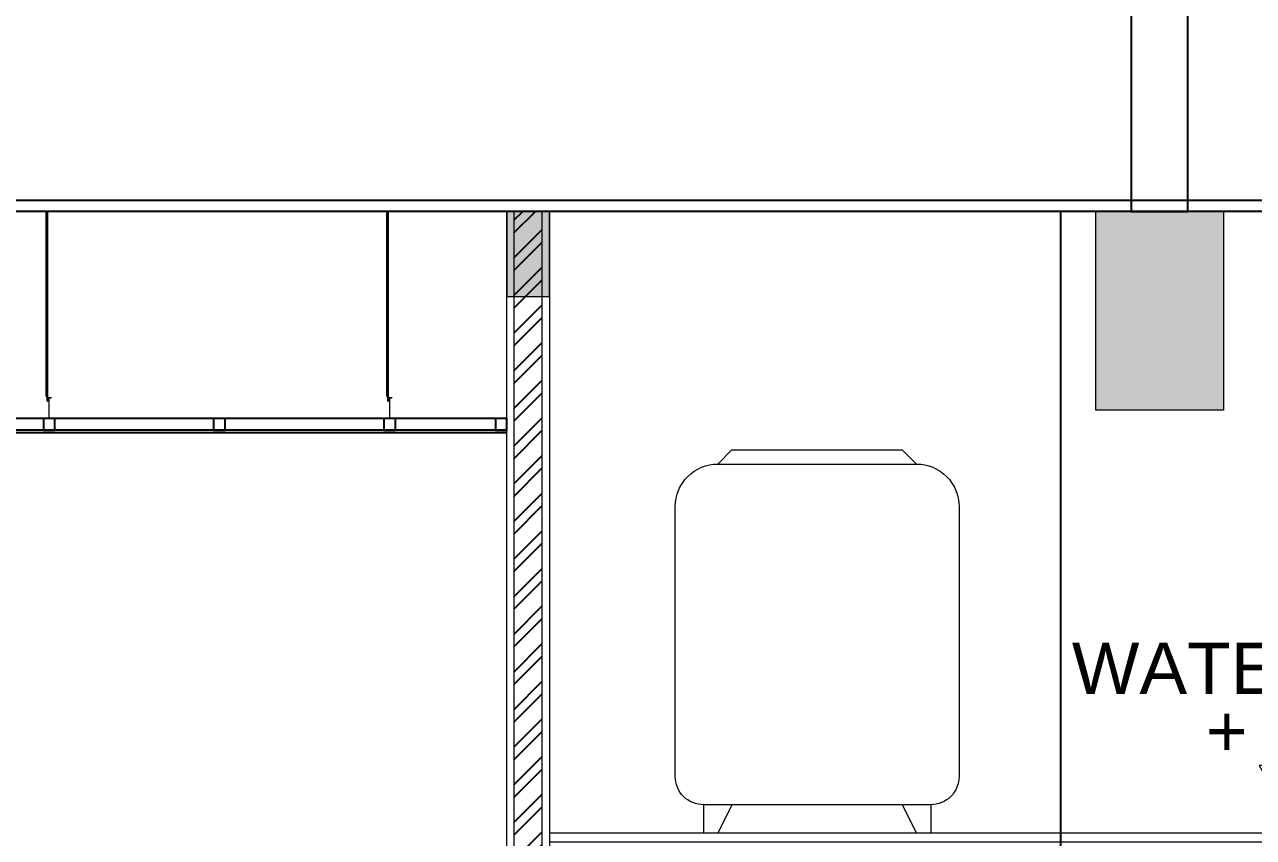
# Model space of a CAD drawing. Header units: inches. Extents: x 249 to 1192, y -18 to 440.
# Drawn here: x 707.533 to 711.862, y 188.737 to 191.6 of the extents above; entities that cross this region are included whole.
import ezdxf
from ezdxf.enums import TextEntityAlignment as Align

# ---------------------------------------------------------------- set-up
doc = ezdxf.new("R2010")
doc.units = ezdxf.units.IN
doc.header["$MEASUREMENT"] = 0
for name, color, linetype, lineweight in [('ARSIR BETON', 8, 'Continuous', 0), ('BALOK', 3, 'Continuous', 20), ('BESI', 201, 'Continuous', 0), ('DINDING', 6, 'Continuous', 0), ('DINDING2', 137, 'Continuous', 20), ('SANITAIR', 6, 'Continuous', 9), ('TEXT (KET. RUANG)', 7, 'Continuous', 5)]:
    doc.layers.add(name, color=color, linetype=linetype, lineweight=lineweight)
for name, color, linetype in [('ARSIR DINDING', 64, 'Continuous'), ('ATAP', 123, 'Continuous'), ('KOLOM', 5, 'Continuous'), ('KUDA-KUDA', 165, 'Continuous'), ('PLAFOND', 42, 'Continuous')]:
    doc.layers.add(name, color=color, linetype=linetype)
doc.styles.get("Standard").update_dxf_attribs({"font": 'arial.ttf'})

# ---------------------------------------------------------------- blocks, each defined once
blk = doc.blocks.new('B1')
at = {"layer": 'ARSIR BETON'}
blk.add_hatch(color=256, dxfattribs=at).paths.add_polyline_path([(364.6452, 149.9333), (364.1952, 149.9333), (364.1952, 149.2333), (364.6452, 149.2333)])
at = {"layer": 'BALOK'}
blk.add_lwpolyline([(364.1952, 149.9333), (364.6452, 149.9333), (364.6452, 149.2333), (364.1952, 149.2333)], close=True, dxfattribs=at)
blk = doc.blocks.new('PEIL LANTAI')
at = {"color": 1}
blk.add_lwpolyline([(2106.6594, 1042.5757), (2106.7974, 1042.3367), (2106.9353, 1042.5757)], close=True, dxfattribs=at)
for tag, p in [('RUANG', (2106.8265, 1042.7751)), ('ELEVASI', (2106.8265, 1042.5535))]:
    blk.add_attdef(tag, text='', height=0.1812).set_placement(p, align=Align.BOTTOM_CENTER)
blk = doc.blocks.new('tank')
for p, q in [((486.8697, 203.0207), (486.9697, 203.1207)), ((486.9697, 203.1207), (488.1697, 203.1207)), ((488.2697, 203.0207), (488.1697, 203.1207)), ((486.7697, 200.6207), (486.7697, 200.4207)), ((486.9697, 200.6207), (486.8697, 200.4207)), ((488.1697, 200.6207), (488.2697, 200.4207)), ((488.3697, 200.6207), (488.3697, 200.4207))]:
    blk.add_line(p, q)
blk.add_lwpolyline([(488.2697, 203.0207, -0.414214), (488.5697, 202.7207), (488.5697, 200.8207, -0.414214), (488.3697, 200.6207), (486.7697, 200.6207, -0.414214), (486.5697, 200.8207), (486.5697, 202.7207, -0.414214), (486.8697, 203.0207)], format="xyb", close=True)
blk = doc.blocks.new('potongan dd')
at = {"layer": 'ARSIR BETON'}
h = blk.add_hatch(color=256, dxfattribs=at)
h.paths.add_polyline_path([(709.357, 190.9421), (709.257, 190.9421), (709.257, 190.6421), (709.357, 190.6421)])
h.paths.add_polyline_path([(709.257, 190.9421), (709.232, 190.9421), (709.232, 190.6421), (709.257, 190.6421)])
h.paths.add_polyline_path([(709.382, 190.9421), (709.357, 190.9421), (709.357, 190.6421), (709.382, 190.6421)])
h = blk.add_hatch(color=256, dxfattribs=at)
h.paths.add_polyline_path([(709.357, 190.9421), (709.257, 190.9421), (709.257, 190.6421), (709.357, 190.6421)])
h.paths.add_polyline_path([(709.257, 190.9421), (709.232, 190.9421), (709.232, 190.6421), (709.257, 190.6421)])
h.paths.add_polyline_path([(709.382, 190.9421), (709.357, 190.9421), (709.357, 190.6421), (709.382, 190.6421)])
at = {"layer": 'ARSIR DINDING'}
h = blk.add_hatch(dxfattribs=at)
h.set_pattern_fill('ANSI32', color=256, scale=0.25, style=0)
h.set_pattern_definition([(45, (709.25696, 185.34214), (-0.0662913, 0.0662913), []), (45, (709.30116, 185.34214), (-0.0662913, 0.0662913), [])])
h.paths.add_polyline_path([(709.357, 190.9421), (709.257, 190.9421), (709.257, 187.2121), (709.357, 187.2121)])
h = blk.add_hatch(dxfattribs=at)
h.set_pattern_fill('ANSI32', color=256, scale=0.25, style=0)
h.set_pattern_definition([(45, (709.25696, 185.34214), (-0.0662913, 0.0662913), []), (45, (709.30116, 185.34214), (-0.0662913, 0.0662913), [])])
h.paths.add_polyline_path([(709.357, 190.9421), (709.257, 190.9421), (709.257, 187.2121), (709.357, 187.2121)])
at = {"layer": 'ATAP'}
blk.add_lwpolyline([(719.3814, 190.9421), (695.6814, 190.9421), (695.6814, 190.9821), (719.3814, 190.9821)], close=True, dxfattribs=at)
for points in [[(709.232, 190.9821), (716.1284, 190.9821)], [(716.1284, 190.9421), (709.232, 190.9421)]]:
    blk.add_lwpolyline(points, dxfattribs=at)
at = {"layer": 'BALOK'}
blk.add_lwpolyline([(709.232, 190.6421), (709.382, 190.6421), (709.382, 190.9421), (709.232, 190.9421)], close=True, dxfattribs=at)
blk.add_lwpolyline([(709.232, 190.6421), (709.382, 190.6421), (709.382, 190.9421), (709.232, 190.9421)], close=True, dxfattribs=at)
at = {"layer": 'BESI', "ltscale": 0.1}
for p, q in [((707.6079, 190.9421), (707.6079, 190.2921)), ((707.6079, 190.9421), (707.6079, 190.2921)), ((707.6087, 190.9421), (707.6087, 190.2926)), ((707.6087, 190.9421), (707.6087, 190.2926)), ((707.6132, 190.2899), (707.6132, 190.9421)), ((707.6132, 190.2899), (707.6132, 190.9421)), ((707.6152, 190.2888), (707.6152, 190.9421)), ((707.6152, 190.2888), (707.6152, 190.9421)), ((708.8079, 190.9421), (708.8079, 190.2921)), ((708.8079, 190.9421), (708.8079, 190.2921)), ((708.8087, 190.9421), (708.8087, 190.2926)), ((708.8087, 190.9421), (708.8087, 190.2926)), ((708.8132, 190.2899), (708.8132, 190.9421)), ((708.8132, 190.2899), (708.8132, 190.9421)), ((708.8152, 190.2888), (708.8152, 190.9421)), ((708.8152, 190.2888), (708.8152, 190.9421)), ((707.6079, 190.2921), (707.6189, 190.2858)), ((707.6087, 190.2926), (707.6191, 190.2865)), ((708.8079, 190.2921), (708.8189, 190.2858)), ((708.8087, 190.2926), (708.8191, 190.2865)), ((707.6132, 190.2737), (707.6132, 190.2891)), ((707.6132, 190.2737), (707.6152, 190.2737)), ((707.6132, 190.2737), (707.6152, 190.2737)), ((707.6132, 190.2737), (707.6152, 190.2737)), ((707.6132, 190.2737), (707.6152, 190.2737)), ((707.6152, 190.2737), (707.6152, 190.2879)), ((707.6189, 190.2858), (707.627, 190.2858)), ((707.6191, 190.2865), (707.627, 190.2865)), ((707.627, 190.2865), (707.627, 190.2858)), ((708.8132, 190.2737), (708.8132, 190.2891)), ((708.8132, 190.2737), (708.8152, 190.2737)), ((708.8132, 190.2737), (708.8152, 190.2737)), ((708.8132, 190.2737), (708.8152, 190.2737)), ((708.8132, 190.2737), (708.8152, 190.2737)), ((708.8152, 190.2737), (708.8152, 190.2879)), ((708.8189, 190.2858), (708.827, 190.2858)), ((708.8191, 190.2865), (708.827, 190.2865)), ((708.827, 190.2865), (708.827, 190.2858))]:
    blk.add_line(p, q, dxfattribs=at)
for points in [[(707.6189, 190.2858), (707.6189, 190.2121), (707.6197, 190.2121), (707.6197, 190.2858)], [(708.8189, 190.2858), (708.8189, 190.2121), (708.8197, 190.2121), (708.8197, 190.2858)]]:
    blk.add_lwpolyline(points, dxfattribs=at)
at = {"layer": 'DINDING'}
blk.add_lwpolyline([(709.232, 190.9421), (709.382, 190.9421), (709.382, 185.3421), (709.232, 185.3421)], close=True, dxfattribs=at)
blk.add_lwpolyline([(709.232, 190.9421), (709.382, 190.9421), (709.382, 185.3421), (709.232, 185.3421)], close=True, dxfattribs=at)
at = {"layer": 'DINDING2'}
for points in [[(709.257, 185.3421), (709.357, 185.3421), (709.357, 190.9421), (709.257, 190.9421)], [(709.257, 185.3421), (709.357, 185.3421), (709.357, 190.9421), (709.257, 190.9421)], [(709.382, 188.7221), (713.232, 188.7221), (713.232, 188.7521), (709.382, 188.7521)]]:
    blk.add_lwpolyline(points, close=True, dxfattribs=at)
at = {"layer": 'KOLOM'}
blk.add_lwpolyline([(711.1819, 190.9421), (711.1819, 188.0921)], dxfattribs=at)
at = {"layer": 'KUDA-KUDA'}
blk.add_lwpolyline([(711.4312, 190.9421), (711.6312, 190.9421), (711.6312, 192.0618), (711.4312, 192.0618)], close=True, dxfattribs=at)
blk.add_lwpolyline([(711.4312, 191.4575), (711.4312, 190.9421), (711.6312, 190.9421), (711.6312, 191.4575)], dxfattribs=at)
at = {"layer": 'PLAFOND'}
for points in [[(709.232, 190.2121), (703.6067, 190.2121)], [(709.232, 190.1721), (703.6067, 190.1721)], [(709.232, 190.1621), (703.6067, 190.1621)]]:
    blk.add_lwpolyline(points, dxfattribs=at)
for points in [[(707.5993, 190.1721), (707.6393, 190.1721), (707.6393, 190.2121), (707.5993, 190.2121)], [(708.1993, 190.1721), (708.2393, 190.1721), (708.2393, 190.2121), (708.1993, 190.2121)], [(708.7993, 190.1721), (708.8393, 190.1721), (708.8393, 190.2121), (708.7993, 190.2121)], [(709.192, 190.1721), (709.232, 190.1721), (709.232, 190.2121), (709.192, 190.2121)]]:
    blk.add_lwpolyline(points, close=True, dxfattribs=at)
blk.add_blockref('B1', (347.1115, 41.0088))
at = {"layer": 'SANITAIR', "xscale": 0.5, "yscale": 0.5, "zscale": 0.5}
blk.add_blockref('tank', (466.5403, 88.5418), dxfattribs=at)
at = {"layer": 'TEXT (KET. RUANG)', "xscale": 0.9955542406471944, "yscale": 0.9955542406471944, "zscale": 0.9955542406471944}
blk.add_blockref('PEIL LANTAI', (-1385.4117, -848.9506), dxfattribs=at).add_auto_attribs({'ELEVASI': '+ 7.66', 'RUANG': 'WATER TANK'})

msp = doc.modelspace()

# ---------------------------------------------------------------- block references
msp.add_blockref('potongan dd', (0, 0))

doc.saveas('drawing.dxf')
